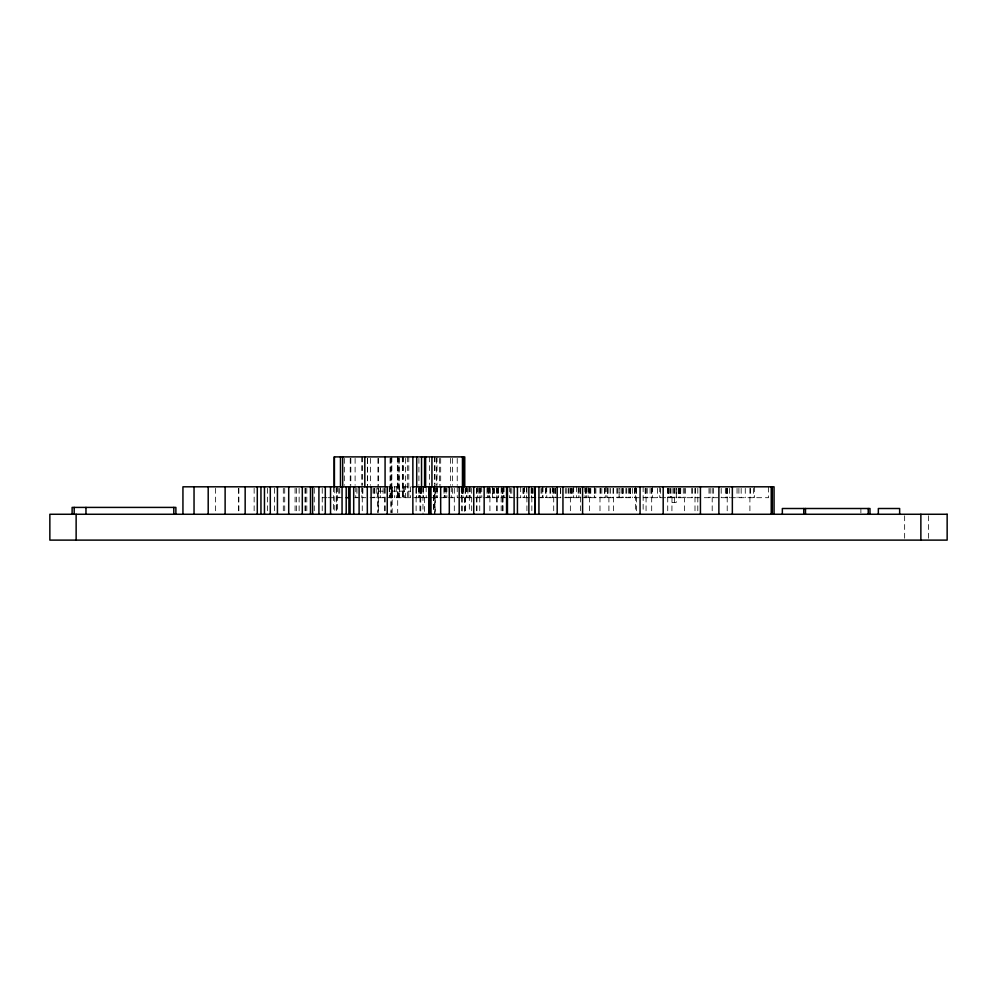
<?xml version="1.0" encoding="UTF-8"?>
<svg xmlns="http://www.w3.org/2000/svg" width="997" height="997" viewBox="0 0 997 997"><rect width="100%" height="100%" fill="white"/><g stroke="black" fill="none" stroke-linecap="round" stroke-linejoin="round"><path stroke-width="0.75" stroke-dasharray="4.99 3.74" d="M385.341 486.81L414.677 486.81M377.963 491.16L385.403 491.16M390.749 491.16L410.166 491.16M669.922 496.568L671.891 496.568M322.23 497.702L326.742 497.702M328.125 497.702L342.856 497.702M354.533 497.702L365.837 497.702M370.061 497.702L513.754 497.702M515.96 497.702L535.888 497.702M538.43 497.702L768.55 497.702L768.55 486.81M672.053 502.376L676.302 502.376L676.302 488.368M928.419 515.785L928.419 538.592M904.653 515.785L904.653 540.112M860.885 508.507L860.885 512.832M754.355 486.81L754.355 497.702M753.607 488.368L753.607 497.702M750.38 488.368L750.38 497.702M749.906 488.331L749.906 512.745M745.27 488.368L745.27 497.702M741.17 488.368L741.17 497.702M738.902 488.368L738.902 497.702M737.045 488.368L737.045 497.702M729.517 488.368L729.517 497.702M727.399 488.368L727.399 497.702M727.212 488.331L727.212 512.745M726.663 488.368L726.663 497.702M726.277 488.368L726.277 497.702M725.342 488.368L725.342 497.702M721.205 488.368L721.205 497.702M713.578 488.368L713.578 497.702M712.194 488.331L712.194 512.745M710.163 488.368L710.163 497.702M709.017 488.368L709.017 497.702M697.8 488.331L697.8 512.745M695.295 488.368L695.183 497.702M694.996 488.331L694.996 512.745M692.267 488.368L692.267 497.702M691.831 488.368L691.831 497.702M685.5 488.368L685.5 497.702M684.515 488.331L684.515 512.745M683.281 488.368L683.281 497.702M680.764 488.368L680.627 497.702M680.39 488.368L680.39 497.702M679.804 488.368L679.804 497.702M679.393 488.368L679.393 497.702M679.144 488.368L679.206 497.702M678.446 488.368L678.446 497.702M678.234 488.368L678.234 497.702M676.552 488.368L676.552 497.702M675.019 488.368L675.019 497.702M674.458 488.368L674.458 502.376M673.586 488.368L673.586 497.702M672.053 488.368L671.891 514.265M670.545 488.368L670.545 497.702M669.872 488.368L669.922 497.702M668.775 488.368L668.775 497.702M668.464 488.368L668.464 497.702M668.227 488.368L668.239 497.702M668.04 488.368L668.04 497.702M667.728 488.331L667.728 512.745M660.65 488.368L660.65 497.702M659.765 486.81L659.765 497.702M657.447 488.368L657.447 497.702M652.499 486.81L652.512 497.702M651.814 488.368L651.814 497.702M651.689 488.331L651.689 512.745M650.094 488.368L650.094 497.702M647.215 488.368L647.215 497.702M646.068 488.331L646.068 512.745M645.769 488.368L645.769 497.702M645.159 488.368L645.159 497.702M643.14 486.81L643.14 512.745M636.41 488.331L636.41 512.745M636.024 488.368L636.024 497.702M635.637 486.81L635.65 512.745M634.902 488.368L634.89 497.702M634.591 488.368L634.591 497.702M632.347 488.368L632.347 497.702M630.565 488.368L630.565 497.702M630.403 488.368L630.403 497.702M630.092 488.368L630.092 497.702M629.655 488.368L629.655 497.702M628.584 488.368L628.584 497.702M626.752 488.368L626.752 497.702M625.904 488.368L625.904 497.702M623.15 488.368L623.2 497.702M622.863 488.368L622.863 497.702M622.427 488.368L622.427 497.702M622.215 488.368L622.215 497.702M621.106 488.368L621.106 497.702M617.729 488.368L617.729 497.702M616.856 488.368L616.856 497.702M613.404 488.331L613.404 512.745M613.03 488.368L613.03 497.702M610.426 488.368L610.426 497.702M608.905 488.331L608.905 512.745M607.684 488.368L607.684 497.702M607.609 488.368L607.609 497.702M606.949 486.81L606.949 497.702M605.765 486.81L605.765 497.702M604.867 488.368L604.867 497.702M604.356 488.368L604.356 497.702M601.814 488.368L601.814 497.702M600.643 488.368L600.643 497.702M599.995 488.331L599.995 512.745M595.87 488.368L595.87 497.702M594.897 488.368L594.897 497.702M594.673 488.368L594.673 497.702M594.337 486.81L594.337 497.702M590.797 488.368L590.797 497.702M590.074 488.368L590.074 497.702M589.576 488.331L589.576 512.745M588.392 488.368L588.392 497.702M588.105 486.81L588.105 497.702M586.809 488.368L586.809 497.702M586.273 486.81L586.273 497.702M585.862 488.368L585.862 497.702M585.276 488.368L585.276 497.702M584.853 486.81L585.027 497.702M580.628 488.331L580.628 512.745M580.404 488.368L580.404 497.702M579.107 488.368L579.107 497.702M578.871 486.81L578.945 497.702M578.173 488.368L578.173 497.702M576.403 486.81L576.49 497.702M573.674 486.81L573.674 497.702M573.113 488.368L573.113 497.702M572.079 488.368L572.079 497.702M571.755 488.368L571.755 497.702M571.057 488.368L571.057 497.702M570.359 488.331L570.359 512.745M569.063 488.368L569.063 497.702M568.302 488.368L568.228 497.702M566.757 488.368L566.757 497.702M565.311 488.368L565.311 497.702M560.7 488.368L560.7 497.702M560.451 488.368L560.451 497.702M555.79 488.368L555.79 497.702M555.566 488.368L555.566 497.702M554.681 488.368L554.681 497.702M553.709 488.331L553.709 512.745M552.999 488.368L552.999 497.702M552.762 486.81L552.762 497.702M550.718 488.368L550.718 497.702M549.97 488.368L549.97 497.702M546.692 486.81L546.78 497.702M546.032 488.368L546.032 497.702M545.646 488.368L545.733 497.702M542.991 486.81L542.991 497.702M542.617 486.81L542.617 497.702M541.944 488.368L542.044 497.702M541.035 488.368L541.035 497.702M533.034 488.368L533.034 497.702M532.722 488.368L532.722 497.702M531.85 488.331L531.85 512.745M531.463 486.81L531.463 497.702M531.127 488.368L531.127 497.702M526.915 488.331L526.915 512.745M526.541 486.81L526.541 497.702M524.459 486.81L524.584 497.702M523.948 488.368L523.948 497.702M523.599 488.368L523.612 497.702M522.889 488.368L522.927 497.702M520.683 486.81L520.683 497.702M511.785 488.368L511.785 497.702M510.364 488.368L510.364 497.702M509.716 486.81L509.716 497.702M504.046 486.81L504.133 497.702M503.547 486.81L503.547 497.702M503.061 488.331L503.061 512.745M502.912 486.81L502.912 497.702M502.538 488.331L502.538 512.745M502.363 488.331L502.363 512.745M501.566 486.81L501.74 497.702M501.167 488.331L501.167 512.745M498.537 486.81L498.537 497.702M498.4 488.368L498.4 497.702M497.815 488.368L497.815 497.702M497.254 488.331L497.254 512.745M496.867 486.81L496.867 497.702M496.618 488.331L496.618 512.745M494.2 488.368L494.2 497.702M493.951 488.368L493.951 497.702M493.341 488.368L493.341 497.702M492.643 488.368L492.643 497.702L492.53 486.81M490.05 488.368L490.05 497.702M489.913 488.331L489.913 512.745M489.191 486.81L489.191 497.702M488.916 486.81L488.916 497.702M488.368 488.368L488.368 497.702M488.094 488.368L488.094 497.702M487.371 486.81L487.371 497.702M486.997 488.368L486.997 497.702M481.701 486.81L481.8 497.702M480.704 488.368L480.704 497.702M479.993 486.81L479.993 497.702M479.744 488.331L479.744 512.745M478.834 488.368L478.834 497.702M477.837 486.81L477.675 497.702M476.965 488.331L476.965 512.745M476.529 488.331L476.529 512.745M471.681 488.331L471.681 512.745M470.248 486.81L470.248 497.702M469.325 486.81L469.325 512.745M469.113 486.81L469.113 497.702M467.892 488.368L467.892 497.702M466.982 486.81L466.982 497.702M466.559 486.81L466.559 497.702M465.574 488.331L465.574 512.745M465.125 488.331L465.125 512.745M464.664 497.702L464.664 512.757M463.368 488.368L463.368 497.702M462.92 486.81L462.92 497.702M462.458 488.63L462.458 497.702M462.085 488.63L462.085 512.757M461.86 488.331L461.86 512.745M461.636 486.81L461.636 497.702M461.262 486.81L461.262 497.702M457.224 458.383L457.224 485.315M457.224 486.81L457.224 497.702M454.308 488.331L454.308 512.745M452.414 458.383L452.414 485.315M452.414 488.368L452.414 497.702M451.267 486.81L451.267 497.702M450.407 458.383L450.407 485.315M446.893 486.81L446.893 497.702M446.095 488.368L446.095 497.702M445.098 486.81L445.098 497.702M444.861 486.81L444.861 497.702M444.226 486.81L444.226 497.702M444.026 488.368L444.026 497.702M440.686 458.383L440.686 485.315M439.565 458.383L439.565 485.315M437.359 486.81L437.309 497.702M437.022 456.888L437.022 485.315M437.022 488.368L437.022 497.702M436.574 458.383L436.574 485.315M436.574 486.81L436.574 497.702M435.29 488.368L435.29 497.702M435.141 497.702L435.141 512.757M434.991 456.888L434.991 514.265M434.804 486.81L434.804 497.702M434.518 456.888L434.518 484.093M434.518 485.601L434.518 514.265M433.67 486.81L433.67 512.745M433.408 486.81L433.408 512.745M429.458 456.888L429.458 485.315M426.143 486.81L426.205 497.702M424.41 497.702L424.41 512.757M423.6 486.81L423.6 497.702M423.164 488.368L423.164 497.702M422.878 486.81L423.002 514.265M421.295 488.368L421.295 497.702M421.083 488.368L421.083 497.702M420.746 488.63L420.746 512.757M420.26 486.81L420.26 497.702M419.949 488.331L419.949 512.745M419.812 486.81L419.812 497.702M419.612 486.81L419.612 497.702M418.914 458.383L418.914 485.315M418.914 488.368L418.914 497.702M418.366 486.81L418.366 497.702M416.385 486.81L416.522 497.702M416.198 488.368L416.198 497.702M416.11 488.331L416.11 512.745M410.565 486.81L410.565 497.702M408.795 456.888L408.795 497.702M407.337 456.888L407.337 497.702M405.605 458.383L405.605 497.702M404.296 486.81L404.296 497.702M403.411 456.888L403.411 497.702M403.174 486.81L403.174 497.702M402.776 456.888L402.701 497.702M402.314 456.888L402.414 497.702M399.398 486.81L399.398 497.702M399.211 458.396L399.211 497.702M398.887 456.888L398.887 497.702M398.077 458.383L398.077 497.702M397.691 456.888L397.691 512.732M397.354 456.888L397.354 497.702M396.283 486.81L396.283 497.702M394.426 486.81L394.426 497.702M392.369 486.81L392.369 497.702M392.182 491.16L392.182 512.732M391.846 456.888L391.846 497.702M391.534 486.81L391.534 497.702M391.073 458.383L391.073 512.745L390.936 456.888M390.064 458.383L390.064 497.702M389.416 486.81L389.416 497.702M389.254 486.81L389.254 497.702M385.079 488.331L385.079 512.745M384.767 488.331L384.767 512.745M383.097 488.368L383.072 497.702M380.38 488.368L380.38 497.702M380.218 486.81L380.218 497.702M378.349 458.383L378.349 485.315M378.349 488.331L378.349 512.745M377.963 458.371L377.963 512.732L377.875 488.331M376.205 488.368L376.205 497.702M374.398 488.368L374.398 497.702M374.062 488.368L374.062 497.702M373.077 488.368L373.077 497.702M370.423 458.383L370.423 485.315M367.619 458.383L367.619 485.315M367.519 458.383L367.519 485.315M362.858 488.368L362.858 497.702M362.26 456.888L362.26 485.315M362.26 488.331L362.26 512.745M361.861 456.888L361.861 485.315M361.836 486.81L361.861 497.702M356.938 488.368L356.938 497.702M355.804 486.81L355.742 497.702M355.106 458.383L355.106 485.315M350.832 458.383L350.832 485.315M350.234 458.383L350.234 485.315M344.314 458.383L344.314 485.315M339.753 488.368L339.753 497.702M338.768 488.368L338.768 497.702M337.522 486.81L337.522 512.757M336.662 486.81L336.662 512.757M336.438 488.331L336.438 512.745M334.793 487.907L334.793 512.72M333.521 486.81L333.521 512.757M322.23 488.368L322.23 512.757M314.254 488.331L314.254 512.745M306.789 488.331L306.789 512.745M305.468 488.331L305.468 512.745M304.982 488.331L304.982 512.745M299.125 488.331L299.125 512.745M296.433 488.331L296.433 512.745M295.087 488.331L295.087 512.745M284.731 488.331L284.731 512.745M283.31 488.331L283.31 512.745M274.449 488.331L274.449 512.745M267.495 488.331L267.495 512.745M254.148 488.331L254.148 512.745M238.869 488.331L238.869 512.745M238.433 488.331L238.433 512.745M215.626 488.331L215.626 512.745M619.137 497.702L619.137 488.368L619.012 497.702"/><path stroke-width="1.5" d="M412.858 486.81L774.058 486.81L774.058 514.265M346.196 497.702L349.112 497.702M920.867 514.265L920.867 540.112M899.643 514.265L899.643 508.507L878.345 508.507L878.345 514.265M869.982 514.265L869.982 508.507L782.346 508.507L782.346 514.265M868.237 508.507L868.237 514.265M805.489 508.507L805.489 514.265M803.756 508.507L803.756 514.265M772.276 486.81L772.276 514.265M771.242 486.81L771.242 514.265M732.346 486.81L732.346 514.265M718.874 486.81L718.874 514.265M700.43 486.81L700.43 514.265M663.192 486.81L663.192 514.265M640.062 486.81L640.062 514.265M582.584 486.81L582.584 514.265M562.944 486.81L562.944 514.265M557.198 486.81L557.198 514.265M538.928 486.81L538.928 514.265M535.127 486.81L535.127 514.265M534.903 486.81L534.903 514.265M528.859 486.81L528.859 514.265M517.431 486.81L517.431 514.265M514.116 486.81L514.116 514.265M507.448 486.81L507.448 514.265M506.563 486.81L506.563 514.265M484.156 486.81L484.156 514.265M473.737 486.81L473.737 514.265M464.752 486.81L464.752 456.888L334.207 456.888L334.207 486.81M463.318 456.888L463.318 486.81M462.458 456.888L462.458 487.122M459.193 486.81L459.193 514.265M449.298 486.81L449.298 514.265M440.674 486.81L440.674 514.265M431.938 456.888L431.938 486.81M430.991 486.81L430.991 514.265M429.52 486.81L429.52 514.265M428.972 486.81L428.972 514.265M425.619 456.888L425.619 486.81M424.585 456.888L424.585 486.81M421.544 456.888L421.544 486.81M416.721 456.888L416.721 486.81M412.858 456.888L412.858 514.265M387.247 514.265L387.247 486.81L182.937 486.81L182.937 514.265M385.079 456.888L385.079 486.81M371.096 486.81L371.096 514.265M367.282 486.81L367.345 514.265M364.815 456.888L364.815 486.81M359.107 486.81L359.107 514.265M353.698 486.81L353.698 514.265M350.072 486.81L350.072 514.265M348.913 486.81L348.913 514.265M348.626 486.81L348.626 497.702M346.196 486.81L346.196 514.265M342.694 456.888L342.694 487.122M342.058 486.81L342.058 514.265M340.476 456.888L340.476 486.81M334.419 456.888L334.419 486.81M330.543 486.81L330.543 514.265M325.309 486.81L325.309 514.265M318.915 486.81L318.915 514.265M312.597 486.81L312.597 514.265M310.478 486.81L310.478 514.265M302.303 486.81L302.303 514.265M288.706 486.81L288.706 514.265M277.428 486.81L277.428 514.265M270.299 486.81L270.299 514.265M264.454 486.81L264.454 514.265M260.952 486.81L260.952 514.265M257.288 486.81L257.288 514.265M245.162 486.81L245.162 514.265M225.123 486.81L225.123 514.265M208.199 486.81L208.199 514.265M194.041 486.81L194.041 514.265M175.883 514.265L175.883 507.411L72.12 507.411L72.12 514.265M173.802 507.411L173.802 514.265M85.966 507.411L85.966 514.265M76.133 514.265L76.133 540.112M74.189 507.411L74.189 514.265M947.15 514.265L49.85 514.265L49.85 540.112L947.15 540.112L947.15 514.265"/></g></svg>
